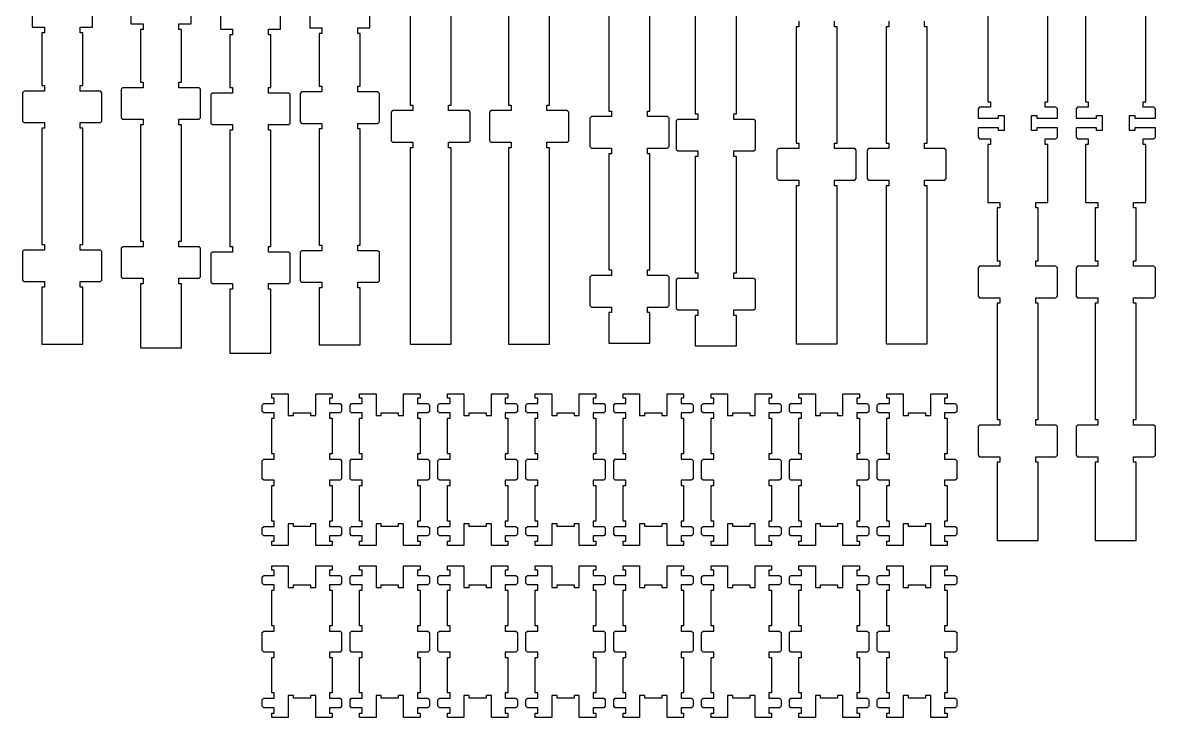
# Model space of a CAD drawing. Header units: millimetres. Extents: x -574 to 646, y -196 to 414.
# Drawn here: x -234.1 to -20.5, y 84.6 to 215.8 of the extents above; entities that cross this region are included whole.
import ezdxf

# ---------------------------------------------------------------- set-up
doc = ezdxf.new("R2010")
doc.units = ezdxf.units.MM
doc.header["$MEASUREMENT"] = 0
doc.layers.add('6_ANYTOOL_CUTTHROUGH_OUTSI', color=5, linetype='Continuous', true_color=0x0000ff)

msp = doc.modelspace()

# ---------------------------------------------------------------- linework, layer by layer
at = {"layer": '6_ANYTOOL_CUTTHROUGH_OUTSI'}
for p, q in [((-213.72, 226.47), (-213.72, 215.52)), ((-202.37, 215.52), (-202.37, 226.47)), ((-232.33, 225.83), (-232.33, 214.88)), ((-220.98, 214.88), (-220.98, 225.83)), ((-196.84, 225.46), (-196.84, 214.51)), ((-185.49, 214.51), (-185.49, 225.46)), ((-179.99, 225.7), (-179.99, 214.75)), ((-168.64, 214.75), (-168.64, 225.7)), ((-161.05, 222.15), (-161.05, 200.2)), ((-153.3, 200.2), (-153.3, 222.15)), ((-142.49, 222.15), (-142.49, 200.2)), ((-134.74, 200.2), (-134.74, 222.15)), ((-123.56, 221.02), (-123.56, 199.07)), ((-115.81, 199.07), (-115.81, 221.02)), ((-107.27, 220.49), (-107.27, 198.54)), ((-99.52, 198.54), (-99.52, 220.49)), ((-87.76, 216.03), (-87.76, 214.98)), ((-81.01, 214.98), (-81.01, 216.03)), ((-70.77, 216.03), (-70.77, 214.98)), ((-64.02, 214.98), (-64.02, 216.03)), ((-232.33, 214.88), (-230.03, 214.88)), ((-230.03, 213.83), (-230.53, 213.83)), ((-230.53, 213.83), (-230.53, 203.88)), ((-230.03, 214.88), (-230.03, 213.83)), ((-223.28, 213.83), (-223.28, 214.88)), ((-223.28, 214.88), (-220.98, 214.88)), ((-222.78, 213.83), (-223.28, 213.83)), ((-222.78, 203.88), (-222.78, 213.83)), ((-213.72, 215.52), (-211.42, 215.52)), ((-211.42, 214.47), (-211.92, 214.47)), ((-211.92, 214.47), (-211.92, 204.52)), ((-211.42, 215.52), (-211.42, 214.47)), ((-204.67, 214.47), (-204.67, 215.52)), ((-204.67, 215.52), (-202.37, 215.52)), ((-204.17, 214.47), (-204.67, 214.47)), ((-204.17, 204.52), (-204.17, 214.47)), ((-196.84, 214.51), (-194.54, 214.51)), ((-194.54, 214.51), (-194.54, 213.46)), ((-187.79, 213.46), (-187.79, 214.51)), ((-187.79, 214.51), (-185.49, 214.51)), ((-179.99, 214.75), (-177.69, 214.75)), ((-177.69, 213.7), (-178.19, 213.7)), ((-178.19, 213.7), (-178.19, 203.75)), ((-177.69, 214.75), (-177.69, 213.7)), ((-170.94, 213.7), (-170.94, 214.75)), ((-170.94, 214.75), (-168.64, 214.75)), ((-170.44, 213.7), (-170.94, 213.7)), ((-170.44, 203.75), (-170.44, 213.7)), ((-87.76, 214.98), (-88.26, 214.98)), ((-88.26, 214.98), (-88.26, 193.03)), ((-80.51, 214.98), (-81.01, 214.98)), ((-80.51, 193.03), (-80.51, 214.98)), ((-70.77, 214.98), (-71.27, 214.98)), ((-71.27, 214.98), (-71.27, 193.03)), ((-63.52, 214.98), (-64.02, 214.98)), ((-63.52, 193.03), (-63.52, 214.98)), ((-194.54, 213.46), (-195.04, 213.46)), ((-195.04, 213.46), (-195.04, 203.51)), ((-187.29, 213.46), (-187.79, 213.46)), ((-187.29, 203.51), (-187.29, 213.46)), ((-230.53, 203.88), (-230.03, 203.88)), ((-230.03, 203.88), (-230.03, 202.83)), ((-223.28, 202.83), (-223.28, 203.88)), ((-223.28, 203.88), (-222.78, 203.88)), ((-215.23, 203.47), (-215.52, 203.19)), ((-215.52, 203.19), (-215.52, 197.81)), ((-211.42, 203.47), (-215.23, 203.47)), ((-211.92, 204.52), (-211.42, 204.52)), ((-211.42, 204.52), (-211.42, 203.47)), ((-204.67, 203.47), (-204.67, 204.52)), ((-204.67, 204.52), (-204.17, 204.52)), ((-200.85, 203.47), (-204.67, 203.47)), ((-200.57, 203.19), (-200.85, 203.47)), ((-200.57, 197.81), (-200.57, 203.19)), ((-195.04, 203.51), (-194.54, 203.51)), ((-194.54, 203.51), (-194.54, 202.46)), ((-187.79, 202.46), (-187.79, 203.51)), ((-187.79, 203.51), (-187.29, 203.51)), ((-178.19, 203.75), (-177.69, 203.75)), ((-177.69, 203.75), (-177.69, 202.7)), ((-170.94, 202.7), (-170.94, 203.75)), ((-170.94, 203.75), (-170.44, 203.75)), ((-233.84, 202.83), (-234.13, 202.54)), ((-234.13, 202.54), (-234.13, 197.16)), ((-230.03, 202.83), (-233.84, 202.83)), ((-219.46, 202.83), (-223.28, 202.83)), ((-219.18, 202.54), (-219.46, 202.83)), ((-219.18, 197.16), (-219.18, 202.54)), ((-198.35, 202.46), (-198.64, 202.18)), ((-198.64, 202.18), (-198.64, 196.8)), ((-194.54, 202.46), (-198.35, 202.46)), ((-183.97, 202.46), (-187.79, 202.46)), ((-183.69, 202.18), (-183.97, 202.46)), ((-183.69, 196.8), (-183.69, 202.18)), ((-181.51, 202.7), (-181.79, 202.41)), ((-181.79, 202.41), (-181.79, 197.03)), ((-177.69, 202.7), (-181.51, 202.7)), ((-167.13, 202.7), (-170.94, 202.7)), ((-166.84, 202.41), (-167.13, 202.7)), ((-166.84, 197.03), (-166.84, 202.41)), ((-164.37, 199.15), (-164.65, 198.86)), ((-164.65, 198.86), (-164.65, 193.48)), ((-160.55, 199.15), (-164.37, 199.15)), ((-161.05, 200.2), (-160.55, 200.2)), ((-160.55, 200.2), (-160.55, 199.15)), ((-153.8, 199.15), (-153.8, 200.2)), ((-153.8, 200.2), (-153.3, 200.2)), ((-149.99, 199.15), (-153.8, 199.15)), ((-149.7, 198.86), (-149.99, 199.15)), ((-149.7, 193.48), (-149.7, 198.86)), ((-145.8, 199.15), (-146.09, 198.86)), ((-146.09, 198.86), (-146.09, 193.48)), ((-141.99, 199.15), (-145.8, 199.15)), ((-142.49, 200.2), (-141.99, 200.2)), ((-141.99, 200.2), (-141.99, 199.15)), ((-135.24, 199.15), (-135.24, 200.2)), ((-135.24, 200.2), (-134.74, 200.2)), ((-131.42, 199.15), (-135.24, 199.15)), ((-131.14, 198.86), (-131.42, 199.15)), ((-131.14, 193.48), (-131.14, 198.86)), ((-123.56, 199.07), (-123.06, 199.07)), ((-123.06, 199.07), (-123.06, 198.02)), ((-116.31, 198.02), (-116.31, 199.07)), ((-116.31, 199.07), (-115.81, 199.07)), ((-234.13, 197.16), (-233.84, 196.88)), ((-233.84, 196.88), (-230.03, 196.88)), ((-230.03, 196.88), (-230.03, 195.83)), ((-223.28, 195.83), (-223.28, 196.88)), ((-223.28, 196.88), (-219.46, 196.88)), ((-219.46, 196.88), (-219.18, 197.16)), ((-215.52, 197.81), (-215.23, 197.52)), ((-215.23, 197.52), (-211.42, 197.52)), ((-211.42, 197.52), (-211.42, 196.47)), ((-204.67, 196.47), (-204.67, 197.52)), ((-204.67, 197.52), (-200.85, 197.52)), ((-200.85, 197.52), (-200.57, 197.81)), ((-198.64, 196.8), (-198.35, 196.51)), ((-183.97, 196.51), (-183.69, 196.8)), ((-181.79, 197.03), (-181.51, 196.75)), ((-181.51, 196.75), (-177.69, 196.75)), ((-177.69, 196.75), (-177.69, 195.7)), ((-170.94, 195.7), (-170.94, 196.75)), ((-170.94, 196.75), (-167.13, 196.75)), ((-167.13, 196.75), (-166.84, 197.03)), ((-126.87, 198.02), (-127.16, 197.74)), ((-127.16, 197.74), (-127.16, 192.36)), ((-123.06, 198.02), (-126.87, 198.02)), ((-112.49, 198.02), (-116.31, 198.02)), ((-112.21, 197.74), (-112.49, 198.02)), ((-112.21, 192.36), (-112.21, 197.74)), ((-110.58, 197.49), (-110.87, 197.21)), ((-110.87, 197.21), (-110.87, 191.83)), ((-106.77, 197.49), (-110.58, 197.49)), ((-107.27, 198.54), (-106.77, 198.54)), ((-106.77, 198.54), (-106.77, 197.49)), ((-100.02, 197.49), (-100.02, 198.54)), ((-100.02, 198.54), (-99.52, 198.54)), ((-96.21, 197.49), (-100.02, 197.49)), ((-95.92, 197.21), (-96.21, 197.49)), ((-95.92, 191.83), (-95.92, 197.21)), ((-230.03, 195.83), (-230.53, 195.83)), ((-230.53, 195.83), (-230.53, 173.88)), ((-222.78, 195.83), (-223.28, 195.83)), ((-222.78, 173.88), (-222.78, 195.83)), ((-211.42, 196.47), (-211.92, 196.47)), ((-211.92, 196.47), (-211.92, 174.52)), ((-204.17, 196.47), (-204.67, 196.47)), ((-204.17, 174.52), (-204.17, 196.47)), ((-198.35, 196.51), (-194.54, 196.51)), ((-194.54, 195.46), (-195.04, 195.46)), ((-195.04, 195.46), (-195.04, 173.51)), ((-194.54, 196.51), (-194.54, 195.46)), ((-187.79, 195.46), (-187.79, 196.51)), ((-187.79, 196.51), (-183.97, 196.51)), ((-187.29, 195.46), (-187.79, 195.46)), ((-187.29, 173.51), (-187.29, 195.46)), ((-177.69, 195.7), (-178.19, 195.7)), ((-178.19, 195.7), (-178.19, 173.75)), ((-170.44, 195.7), (-170.94, 195.7)), ((-170.44, 173.75), (-170.44, 195.7)), ((-164.65, 193.48), (-164.37, 193.2)), ((-164.37, 193.2), (-160.55, 193.2)), ((-160.55, 193.2), (-160.55, 192.15)), ((-153.8, 192.15), (-153.8, 193.2)), ((-153.8, 193.2), (-149.99, 193.2)), ((-149.99, 193.2), (-149.7, 193.48)), ((-146.09, 193.48), (-145.8, 193.2)), ((-145.8, 193.2), (-141.99, 193.2)), ((-141.99, 193.2), (-141.99, 192.15)), ((-135.24, 192.15), (-135.24, 193.2)), ((-135.24, 193.2), (-131.42, 193.2)), ((-131.42, 193.2), (-131.14, 193.48)), ((-127.16, 192.36), (-126.87, 192.07)), ((-112.49, 192.07), (-112.21, 192.36)), ((-88.26, 193.03), (-87.76, 193.03)), ((-87.76, 193.03), (-87.76, 191.98)), ((-81.01, 191.98), (-81.01, 193.03)), ((-81.01, 193.03), (-80.51, 193.03)), ((-71.27, 193.03), (-70.77, 193.03)), ((-70.77, 193.03), (-70.77, 191.98)), ((-64.02, 191.98), (-64.02, 193.03)), ((-64.02, 193.03), (-63.52, 193.03)), ((-160.55, 192.15), (-161.05, 192.15)), ((-161.05, 192.15), (-161.05, 155.05)), ((-153.3, 192.15), (-153.8, 192.15)), ((-153.3, 155.05), (-153.3, 192.15)), ((-141.99, 192.15), (-142.49, 192.15)), ((-142.49, 192.15), (-142.49, 155.05)), ((-134.74, 192.15), (-135.24, 192.15)), ((-134.74, 155.05), (-134.74, 192.15)), ((-126.87, 192.07), (-123.06, 192.07)), ((-123.06, 191.02), (-123.56, 191.02)), ((-123.56, 191.02), (-123.56, 169.07)), ((-123.06, 192.07), (-123.06, 191.02)), ((-116.31, 191.02), (-116.31, 192.07)), ((-116.31, 192.07), (-112.49, 192.07)), ((-115.81, 191.02), (-116.31, 191.02)), ((-115.81, 169.07), (-115.81, 191.02)), ((-110.87, 191.83), (-110.58, 191.54)), ((-110.58, 191.54), (-106.77, 191.54)), ((-106.77, 190.49), (-107.27, 190.49)), ((-107.27, 190.49), (-107.27, 168.54)), ((-106.77, 191.54), (-106.77, 190.49)), ((-100.02, 190.49), (-100.02, 191.54)), ((-100.02, 191.54), (-96.21, 191.54)), ((-99.52, 190.49), (-100.02, 190.49)), ((-99.52, 168.54), (-99.52, 190.49)), ((-96.21, 191.54), (-95.92, 191.83)), ((-91.57, 191.98), (-91.86, 191.69)), ((-91.86, 191.69), (-91.86, 186.32)), ((-87.76, 191.98), (-91.57, 191.98)), ((-77.19, 191.98), (-81.01, 191.98)), ((-76.91, 191.69), (-77.19, 191.98)), ((-76.91, 186.32), (-76.91, 191.69)), ((-74.59, 191.98), (-74.87, 191.69)), ((-74.87, 191.69), (-74.87, 186.32)), ((-70.77, 191.98), (-74.59, 191.98)), ((-60.21, 191.98), (-64.02, 191.98)), ((-59.92, 191.69), (-60.21, 191.98)), ((-59.92, 186.32), (-59.92, 191.69)), ((-91.86, 186.32), (-91.57, 186.03)), ((-91.57, 186.03), (-87.76, 186.03)), ((-87.76, 186.03), (-87.76, 184.98)), ((-81.01, 184.98), (-81.01, 186.03)), ((-81.01, 186.03), (-77.19, 186.03)), ((-77.19, 186.03), (-76.91, 186.32)), ((-74.87, 186.32), (-74.59, 186.03)), ((-74.59, 186.03), (-70.77, 186.03)), ((-70.77, 186.03), (-70.77, 184.98)), ((-64.02, 184.98), (-64.02, 186.03)), ((-64.02, 186.03), (-60.21, 186.03)), ((-60.21, 186.03), (-59.92, 186.32)), ((-87.76, 184.98), (-88.26, 184.98)), ((-88.26, 184.98), (-88.26, 155.12)), ((-80.51, 184.98), (-81.01, 184.98)), ((-80.51, 155.12), (-80.51, 184.98)), ((-70.77, 184.98), (-71.27, 184.98)), ((-71.27, 184.98), (-71.27, 155.12)), ((-63.52, 184.98), (-64.02, 184.98)), ((-63.52, 155.12), (-63.52, 184.98)), ((-230.53, 173.88), (-230.03, 173.88)), ((-230.03, 173.88), (-230.03, 172.83)), ((-223.28, 172.83), (-223.28, 173.88)), ((-223.28, 173.88), (-222.78, 173.88)), ((-215.23, 173.47), (-215.52, 173.19)), ((-215.52, 173.19), (-215.52, 167.81)), ((-211.42, 173.47), (-215.23, 173.47)), ((-211.92, 174.52), (-211.42, 174.52)), ((-211.42, 174.52), (-211.42, 173.47)), ((-204.67, 173.47), (-204.67, 174.52)), ((-204.67, 174.52), (-204.17, 174.52)), ((-200.85, 173.47), (-204.67, 173.47)), ((-200.57, 173.19), (-200.85, 173.47)), ((-200.57, 167.81), (-200.57, 173.19)), ((-195.04, 173.51), (-194.54, 173.51)), ((-194.54, 173.51), (-194.54, 172.46)), ((-187.79, 172.46), (-187.79, 173.51)), ((-187.79, 173.51), (-187.29, 173.51)), ((-178.19, 173.75), (-177.69, 173.75)), ((-177.69, 173.75), (-177.69, 172.7)), ((-170.94, 172.7), (-170.94, 173.75)), ((-170.94, 173.75), (-170.44, 173.75)), ((-233.84, 172.83), (-234.13, 172.54)), ((-234.13, 172.54), (-234.13, 167.16)), ((-230.03, 172.83), (-233.84, 172.83)), ((-219.46, 172.83), (-223.28, 172.83)), ((-219.18, 172.54), (-219.46, 172.83)), ((-219.18, 167.16), (-219.18, 172.54)), ((-198.35, 172.46), (-198.64, 172.18)), ((-198.64, 172.18), (-198.64, 166.8)), ((-194.54, 172.46), (-198.35, 172.46)), ((-183.97, 172.46), (-187.79, 172.46)), ((-183.69, 172.18), (-183.97, 172.46)), ((-183.69, 166.8), (-183.69, 172.18)), ((-181.51, 172.7), (-181.79, 172.41)), ((-181.79, 172.41), (-181.79, 167.03)), ((-177.69, 172.7), (-181.51, 172.7)), ((-167.13, 172.7), (-170.94, 172.7)), ((-166.84, 172.41), (-167.13, 172.7)), ((-166.84, 167.03), (-166.84, 172.41)), ((-123.56, 169.07), (-123.06, 169.07)), ((-123.06, 169.07), (-123.06, 168.02)), ((-116.31, 168.02), (-116.31, 169.07)), ((-116.31, 169.07), (-115.81, 169.07)), ((-234.13, 167.16), (-233.84, 166.88)), ((-233.84, 166.88), (-230.03, 166.88)), ((-230.03, 166.88), (-230.03, 165.83)), ((-223.28, 165.83), (-223.28, 166.88)), ((-223.28, 166.88), (-219.46, 166.88)), ((-219.46, 166.88), (-219.18, 167.16)), ((-215.52, 167.81), (-215.23, 167.52)), ((-215.23, 167.52), (-211.42, 167.52)), ((-211.42, 167.52), (-211.42, 166.47)), ((-204.67, 166.47), (-204.67, 167.52)), ((-204.67, 167.52), (-200.85, 167.52)), ((-200.85, 167.52), (-200.57, 167.81)), ((-198.64, 166.8), (-198.35, 166.51)), ((-183.97, 166.51), (-183.69, 166.8)), ((-181.79, 167.03), (-181.51, 166.75)), ((-181.51, 166.75), (-177.69, 166.75)), ((-177.69, 166.75), (-177.69, 165.7)), ((-170.94, 165.7), (-170.94, 166.75)), ((-170.94, 166.75), (-167.13, 166.75)), ((-167.13, 166.75), (-166.84, 167.03)), ((-126.87, 168.02), (-127.16, 167.74)), ((-127.16, 167.74), (-127.16, 162.36)), ((-123.06, 168.02), (-126.87, 168.02)), ((-112.49, 168.02), (-116.31, 168.02)), ((-112.21, 167.74), (-112.49, 168.02)), ((-112.21, 162.36), (-112.21, 167.74)), ((-110.58, 167.49), (-110.87, 167.21)), ((-110.87, 167.21), (-110.87, 161.83)), ((-106.77, 167.49), (-110.58, 167.49)), ((-107.27, 168.54), (-106.77, 168.54)), ((-106.77, 168.54), (-106.77, 167.49)), ((-100.02, 167.49), (-100.02, 168.54)), ((-100.02, 168.54), (-99.52, 168.54)), ((-96.21, 167.49), (-100.02, 167.49)), ((-95.92, 167.21), (-96.21, 167.49)), ((-95.92, 161.83), (-95.92, 167.21)), ((-230.03, 165.83), (-230.53, 165.83)), ((-230.53, 165.83), (-230.53, 155.08)), ((-222.78, 165.83), (-223.28, 165.83)), ((-222.78, 155.08), (-222.78, 165.83)), ((-211.42, 166.47), (-211.92, 166.47)), ((-211.92, 166.47), (-211.92, 154.37)), ((-204.17, 166.47), (-204.67, 166.47)), ((-204.17, 154.37), (-204.17, 166.47)), ((-198.35, 166.51), (-194.54, 166.51)), ((-194.54, 165.46), (-195.04, 165.46)), ((-195.04, 165.46), (-195.04, 153.36)), ((-194.54, 166.51), (-194.54, 165.46)), ((-187.79, 165.46), (-187.79, 166.51)), ((-187.79, 166.51), (-183.97, 166.51)), ((-187.29, 165.46), (-187.79, 165.46)), ((-187.29, 153.36), (-187.29, 165.46)), ((-177.69, 165.7), (-178.19, 165.7)), ((-178.19, 165.7), (-178.19, 154.95)), ((-170.44, 165.7), (-170.94, 165.7)), ((-170.44, 154.95), (-170.44, 165.7)), ((-127.16, 162.36), (-126.87, 162.07)), ((-112.49, 162.07), (-112.21, 162.36)), ((-126.87, 162.07), (-123.06, 162.07)), ((-123.06, 161.02), (-123.56, 161.02)), ((-123.56, 161.02), (-123.56, 155.27)), ((-123.06, 162.07), (-123.06, 161.02)), ((-116.31, 161.02), (-116.31, 162.07)), ((-116.31, 162.07), (-112.49, 162.07)), ((-115.81, 161.02), (-116.31, 161.02)), ((-115.81, 155.27), (-115.81, 161.02)), ((-110.87, 161.83), (-110.58, 161.54)), ((-110.58, 161.54), (-106.77, 161.54)), ((-106.77, 160.49), (-107.27, 160.49)), ((-107.27, 160.49), (-107.27, 154.74)), ((-106.77, 161.54), (-106.77, 160.49)), ((-100.02, 160.49), (-100.02, 161.54)), ((-100.02, 161.54), (-96.21, 161.54)), ((-99.52, 160.49), (-100.02, 160.49)), ((-99.52, 154.74), (-99.52, 160.49)), ((-96.21, 161.54), (-95.92, 161.83)), ((-230.53, 155.08), (-222.78, 155.08)), ((-211.92, 154.37), (-204.17, 154.37)), ((-178.19, 154.95), (-170.44, 154.95)), ((-161.05, 155.05), (-153.3, 155.05)), ((-142.49, 155.05), (-134.74, 155.05)), ((-123.56, 155.27), (-115.81, 155.27)), ((-107.27, 154.74), (-99.52, 154.74)), ((-88.26, 155.12), (-80.51, 155.12)), ((-71.27, 155.12), (-63.52, 155.12)), ((-195.04, 153.36), (-187.29, 153.36))]:
    msp.add_line(p, q, dxfattribs=at)
for points in [[(-52.12, 225.79), (-52.12, 200.83), (-51.62, 200.83), (-51.62, 199.78), (-53.64, 199.78), (-53.92, 199.5), (-53.92, 197.73), (-50.07, 197.73), (-50.07, 198.23), (-49.02, 198.23), (-49.02, 195.38), (-50.07, 195.38), (-50.07, 195.88), (-53.92, 195.88), (-53.92, 194.12), (-53.64, 193.83), (-51.62, 193.83), (-51.62, 192.78), (-52.12, 192.78), (-52.12, 181.83), (-49.82, 181.83), (-49.82, 180.78), (-50.32, 180.78), (-50.32, 170.83), (-49.82, 170.83), (-49.82, 169.78), (-53.64, 169.78), (-53.92, 169.5), (-53.92, 164.12), (-53.64, 163.83), (-49.82, 163.83), (-49.82, 162.78), (-50.32, 162.78), (-50.32, 140.83), (-49.82, 140.83), (-49.82, 139.78), (-53.64, 139.78), (-53.92, 139.5), (-53.92, 134.12), (-53.64, 133.83), (-49.82, 133.83), (-49.82, 132.78), (-50.32, 132.78), (-50.32, 118.01), (-42.57, 118.01), (-42.57, 132.78), (-43.07, 132.78), (-43.07, 133.83), (-39.26, 133.83), (-38.97, 134.12), (-38.97, 139.5), (-39.26, 139.78), (-43.07, 139.78), (-43.07, 140.83), (-42.57, 140.83), (-42.57, 162.78), (-43.07, 162.78), (-43.07, 163.83), (-39.26, 163.83), (-38.97, 164.12), (-38.97, 169.5), (-39.26, 169.78), (-43.07, 169.78), (-43.07, 170.83), (-42.57, 170.83), (-42.57, 180.78), (-43.07, 180.78), (-43.07, 181.83), (-40.77, 181.83), (-40.77, 192.78), (-41.27, 192.78), (-41.27, 193.83), (-39.26, 193.83), (-38.97, 194.12), (-38.97, 195.88), (-42.82, 195.88), (-42.82, 195.38), (-43.87, 195.38), (-43.87, 198.23), (-42.82, 198.23), (-42.82, 197.73), (-38.97, 197.73), (-38.97, 199.5), (-39.26, 199.78), (-41.27, 199.78), (-41.27, 200.83), (-40.77, 200.83), (-40.77, 225.79)], [(-33.65, 225.79), (-33.65, 200.83), (-33.15, 200.83), (-33.15, 199.78), (-35.16, 199.78), (-35.45, 199.5), (-35.45, 197.73), (-31.6, 197.73), (-31.6, 198.23), (-30.55, 198.23), (-30.55, 195.38), (-31.6, 195.38), (-31.6, 195.88), (-35.45, 195.88), (-35.45, 194.12), (-35.16, 193.83), (-33.15, 193.83), (-33.15, 192.78), (-33.65, 192.78), (-33.65, 181.83), (-31.35, 181.83), (-31.35, 180.78), (-31.85, 180.78), (-31.85, 170.83), (-31.35, 170.83), (-31.35, 169.78), (-35.16, 169.78), (-35.45, 169.5), (-35.45, 164.12), (-35.16, 163.83), (-31.35, 163.83), (-31.35, 162.78), (-31.85, 162.78), (-31.85, 140.83), (-31.35, 140.83), (-31.35, 139.78), (-35.16, 139.78), (-35.45, 139.5), (-35.45, 134.12), (-35.16, 133.83), (-31.35, 133.83), (-31.35, 132.78), (-31.85, 132.78), (-31.85, 118.01), (-24.1, 118.01), (-24.1, 132.78), (-24.6, 132.78), (-24.6, 133.83), (-20.78, 133.83), (-20.5, 134.12), (-20.5, 139.5), (-20.78, 139.78), (-24.6, 139.78), (-24.6, 140.83), (-24.1, 140.83), (-24.1, 162.78), (-24.6, 162.78), (-24.6, 163.83), (-20.78, 163.83), (-20.5, 164.12), (-20.5, 169.5), (-20.78, 169.78), (-24.6, 169.78), (-24.6, 170.83), (-24.1, 170.83), (-24.1, 180.78), (-24.6, 180.78), (-24.6, 181.83), (-22.3, 181.83), (-22.3, 192.78), (-22.8, 192.78), (-22.8, 193.83), (-20.78, 193.83), (-20.5, 194.12), (-20.5, 195.88), (-24.35, 195.88), (-24.35, 195.38), (-25.4, 195.38), (-25.4, 198.23), (-24.35, 198.23), (-24.35, 197.73), (-20.5, 197.73), (-20.5, 199.5), (-20.78, 199.78), (-22.8, 199.78), (-22.8, 200.83), (-22.3, 200.83), (-22.3, 225.79)], [(-187.16, 117.08), (-187.16, 117.88), (-186.66, 117.88), (-186.66, 118.88), (-188.66, 118.88), (-188.96, 119.18), (-188.96, 120.38), (-188.66, 120.68), (-186.66, 120.68), (-186.66, 121.68), (-187.16, 121.68), (-187.16, 128.38), (-186.66, 128.38), (-186.66, 129.38), (-188.66, 129.38), (-188.96, 129.68), (-188.96, 133.08), (-188.66, 133.38), (-186.66, 133.38), (-186.66, 134.38), (-187.16, 134.38), (-187.16, 141.08), (-186.66, 141.08), (-186.66, 142.08), (-188.66, 142.08), (-188.96, 142.38), (-188.96, 143.58), (-188.66, 143.88), (-186.66, 143.88), (-186.66, 144.88), (-187.16, 144.88), (-187.16, 145.68), (-184.06, 145.68), (-184.06, 141.58), (-183.06, 141.58), (-183.06, 142.08), (-179.86, 142.08), (-179.86, 141.58), (-178.86, 141.58), (-178.86, 145.68), (-175.76, 145.68), (-175.76, 144.88), (-176.26, 144.88), (-176.26, 143.88), (-174.26, 143.88), (-173.96, 143.58), (-173.96, 142.38), (-174.26, 142.08), (-176.26, 142.08), (-176.26, 141.08), (-175.76, 141.08), (-175.76, 134.38), (-176.26, 134.38), (-176.26, 133.38), (-174.26, 133.38), (-173.96, 133.08), (-173.96, 129.68), (-174.26, 129.38), (-176.26, 129.38), (-176.26, 128.38), (-175.76, 128.38), (-175.76, 121.68), (-176.26, 121.68), (-176.26, 120.68), (-174.26, 120.68), (-173.96, 120.38), (-173.96, 119.18), (-174.26, 118.88), (-176.26, 118.88), (-176.26, 117.88), (-175.76, 117.88), (-175.76, 117.08), (-178.86, 117.08), (-178.86, 121.18), (-179.86, 121.18), (-179.86, 120.68), (-183.06, 120.68), (-183.06, 121.18), (-184.06, 121.18), (-184.06, 117.08), (-187.16, 117.08)], [(-170.58, 117.08), (-170.58, 117.88), (-170.08, 117.88), (-170.08, 118.88), (-172.08, 118.88), (-172.38, 119.18), (-172.38, 120.38), (-172.08, 120.68), (-170.08, 120.68), (-170.08, 121.68), (-170.58, 121.68), (-170.58, 128.38), (-170.08, 128.38), (-170.08, 129.38), (-172.08, 129.38), (-172.38, 129.68), (-172.38, 133.08), (-172.08, 133.38), (-170.08, 133.38), (-170.08, 134.38), (-170.58, 134.38), (-170.58, 141.08), (-170.08, 141.08), (-170.08, 142.08), (-172.08, 142.08), (-172.38, 142.38), (-172.38, 143.58), (-172.08, 143.88), (-170.08, 143.88), (-170.08, 144.88), (-170.58, 144.88), (-170.58, 145.68), (-167.48, 145.68), (-167.48, 141.58), (-166.48, 141.58), (-166.48, 142.08), (-163.28, 142.08), (-163.28, 141.58), (-162.28, 141.58), (-162.28, 145.68), (-159.18, 145.68), (-159.18, 144.88), (-159.68, 144.88), (-159.68, 143.88), (-157.68, 143.88), (-157.38, 143.58), (-157.38, 142.38), (-157.68, 142.08), (-159.68, 142.08), (-159.68, 141.08), (-159.18, 141.08), (-159.18, 134.38), (-159.68, 134.38), (-159.68, 133.38), (-157.68, 133.38), (-157.38, 133.08), (-157.38, 129.68), (-157.68, 129.38), (-159.68, 129.38), (-159.68, 128.38), (-159.18, 128.38), (-159.18, 121.68), (-159.68, 121.68), (-159.68, 120.68), (-157.68, 120.68), (-157.38, 120.38), (-157.38, 119.18), (-157.68, 118.88), (-159.68, 118.88), (-159.68, 117.88), (-159.18, 117.88), (-159.18, 117.08), (-162.28, 117.08), (-162.28, 121.18), (-163.28, 121.18), (-163.28, 120.68), (-166.48, 120.68), (-166.48, 121.18), (-167.48, 121.18), (-167.48, 117.08), (-170.58, 117.08)], [(-154.01, 117.08), (-154.01, 117.88), (-153.51, 117.88), (-153.51, 118.88), (-155.51, 118.88), (-155.81, 119.18), (-155.81, 120.38), (-155.51, 120.68), (-153.51, 120.68), (-153.51, 121.68), (-154.01, 121.68), (-154.01, 128.38), (-153.51, 128.38), (-153.51, 129.38), (-155.51, 129.38), (-155.81, 129.68), (-155.81, 133.08), (-155.51, 133.38), (-153.51, 133.38), (-153.51, 134.38), (-154.01, 134.38), (-154.01, 141.08), (-153.51, 141.08), (-153.51, 142.08), (-155.51, 142.08), (-155.81, 142.38), (-155.81, 143.58), (-155.51, 143.88), (-153.51, 143.88), (-153.51, 144.88), (-154.01, 144.88), (-154.01, 145.68), (-150.91, 145.68), (-150.91, 141.58), (-149.91, 141.58), (-149.91, 142.08), (-146.71, 142.08), (-146.71, 141.58), (-145.71, 141.58), (-145.71, 145.68), (-142.61, 145.68), (-142.61, 144.88), (-143.11, 144.88), (-143.11, 143.88), (-141.11, 143.88), (-140.81, 143.58), (-140.81, 142.38), (-141.11, 142.08), (-143.11, 142.08), (-143.11, 141.08), (-142.61, 141.08), (-142.61, 134.38), (-143.11, 134.38), (-143.11, 133.38), (-141.11, 133.38), (-140.81, 133.08), (-140.81, 129.68), (-141.11, 129.38), (-143.11, 129.38), (-143.11, 128.38), (-142.61, 128.38), (-142.61, 121.68), (-143.11, 121.68), (-143.11, 120.68), (-141.11, 120.68), (-140.81, 120.38), (-140.81, 119.18), (-141.11, 118.88), (-143.11, 118.88), (-143.11, 117.88), (-142.61, 117.88), (-142.61, 117.08), (-145.71, 117.08), (-145.71, 121.18), (-146.71, 121.18), (-146.71, 120.68), (-149.91, 120.68), (-149.91, 121.18), (-150.91, 121.18), (-150.91, 117.08), (-154.01, 117.08)], [(-137.44, 117.08), (-137.44, 117.88), (-136.94, 117.88), (-136.94, 118.88), (-138.94, 118.88), (-139.24, 119.18), (-139.24, 120.38), (-138.94, 120.68), (-136.94, 120.68), (-136.94, 121.68), (-137.44, 121.68), (-137.44, 128.38), (-136.94, 128.38), (-136.94, 129.38), (-138.94, 129.38), (-139.24, 129.68), (-139.24, 133.08), (-138.94, 133.38), (-136.94, 133.38), (-136.94, 134.38), (-137.44, 134.38), (-137.44, 141.08), (-136.94, 141.08), (-136.94, 142.08), (-138.94, 142.08), (-139.24, 142.38), (-139.24, 143.58), (-138.94, 143.88), (-136.94, 143.88), (-136.94, 144.88), (-137.44, 144.88), (-137.44, 145.68), (-134.34, 145.68), (-134.34, 141.58), (-133.34, 141.58), (-133.34, 142.08), (-130.14, 142.08), (-130.14, 141.58), (-129.14, 141.58), (-129.14, 145.68), (-126.04, 145.68), (-126.04, 144.88), (-126.54, 144.88), (-126.54, 143.88), (-124.54, 143.88), (-124.24, 143.58), (-124.24, 142.38), (-124.54, 142.08), (-126.54, 142.08), (-126.54, 141.08), (-126.04, 141.08), (-126.04, 134.38), (-126.54, 134.38), (-126.54, 133.38), (-124.54, 133.38), (-124.24, 133.08), (-124.24, 129.68), (-124.54, 129.38), (-126.54, 129.38), (-126.54, 128.38), (-126.04, 128.38), (-126.04, 121.68), (-126.54, 121.68), (-126.54, 120.68), (-124.54, 120.68), (-124.24, 120.38), (-124.24, 119.18), (-124.54, 118.88), (-126.54, 118.88), (-126.54, 117.88), (-126.04, 117.88), (-126.04, 117.08), (-129.14, 117.08), (-129.14, 121.18), (-130.14, 121.18), (-130.14, 120.68), (-133.34, 120.68), (-133.34, 121.18), (-134.34, 121.18), (-134.34, 117.08), (-137.44, 117.08)], [(-120.86, 117.08), (-120.86, 117.88), (-120.36, 117.88), (-120.36, 118.88), (-122.36, 118.88), (-122.66, 119.18), (-122.66, 120.38), (-122.36, 120.68), (-120.36, 120.68), (-120.36, 121.68), (-120.86, 121.68), (-120.86, 128.38), (-120.36, 128.38), (-120.36, 129.38), (-122.36, 129.38), (-122.66, 129.68), (-122.66, 133.08), (-122.36, 133.38), (-120.36, 133.38), (-120.36, 134.38), (-120.86, 134.38), (-120.86, 141.08), (-120.36, 141.08), (-120.36, 142.08), (-122.36, 142.08), (-122.66, 142.38), (-122.66, 143.58), (-122.36, 143.88), (-120.36, 143.88), (-120.36, 144.88), (-120.86, 144.88), (-120.86, 145.68), (-117.76, 145.68), (-117.76, 141.58), (-116.76, 141.58), (-116.76, 142.08), (-113.56, 142.08), (-113.56, 141.58), (-112.56, 141.58), (-112.56, 145.68), (-109.46, 145.68), (-109.46, 144.88), (-109.96, 144.88), (-109.96, 143.88), (-107.96, 143.88), (-107.66, 143.58), (-107.66, 142.38), (-107.96, 142.08), (-109.96, 142.08), (-109.96, 141.08), (-109.46, 141.08), (-109.46, 134.38), (-109.96, 134.38), (-109.96, 133.38), (-107.96, 133.38), (-107.66, 133.08), (-107.66, 129.68), (-107.96, 129.38), (-109.96, 129.38), (-109.96, 128.38), (-109.46, 128.38), (-109.46, 121.68), (-109.96, 121.68), (-109.96, 120.68), (-107.96, 120.68), (-107.66, 120.38), (-107.66, 119.18), (-107.96, 118.88), (-109.96, 118.88), (-109.96, 117.88), (-109.46, 117.88), (-109.46, 117.08), (-112.56, 117.08), (-112.56, 121.18), (-113.56, 121.18), (-113.56, 120.68), (-116.76, 120.68), (-116.76, 121.18), (-117.76, 121.18), (-117.76, 117.08), (-120.86, 117.08)], [(-104.29, 117.08), (-104.29, 117.88), (-103.79, 117.88), (-103.79, 118.88), (-105.79, 118.88), (-106.09, 119.18), (-106.09, 120.38), (-105.79, 120.68), (-103.79, 120.68), (-103.79, 121.68), (-104.29, 121.68), (-104.29, 128.38), (-103.79, 128.38), (-103.79, 129.38), (-105.79, 129.38), (-106.09, 129.68), (-106.09, 133.08), (-105.79, 133.38), (-103.79, 133.38), (-103.79, 134.38), (-104.29, 134.38), (-104.29, 141.08), (-103.79, 141.08), (-103.79, 142.08), (-105.79, 142.08), (-106.09, 142.38), (-106.09, 143.58), (-105.79, 143.88), (-103.79, 143.88), (-103.79, 144.88), (-104.29, 144.88), (-104.29, 145.68), (-101.19, 145.68), (-101.19, 141.58), (-100.19, 141.58), (-100.19, 142.08), (-96.99, 142.08), (-96.99, 141.58), (-95.99, 141.58), (-95.99, 145.68), (-92.89, 145.68), (-92.89, 144.88), (-93.39, 144.88), (-93.39, 143.88), (-91.39, 143.88), (-91.09, 143.58), (-91.09, 142.38), (-91.39, 142.08), (-93.39, 142.08), (-93.39, 141.08), (-92.89, 141.08), (-92.89, 134.38), (-93.39, 134.38), (-93.39, 133.38), (-91.39, 133.38), (-91.09, 133.08), (-91.09, 129.68), (-91.39, 129.38), (-93.39, 129.38), (-93.39, 128.38), (-92.89, 128.38), (-92.89, 121.68), (-93.39, 121.68), (-93.39, 120.68), (-91.39, 120.68), (-91.09, 120.38), (-91.09, 119.18), (-91.39, 118.88), (-93.39, 118.88), (-93.39, 117.88), (-92.89, 117.88), (-92.89, 117.08), (-95.99, 117.08), (-95.99, 121.18), (-96.99, 121.18), (-96.99, 120.68), (-100.19, 120.68), (-100.19, 121.18), (-101.19, 121.18), (-101.19, 117.08), (-104.29, 117.08)], [(-87.72, 117.08), (-87.72, 117.88), (-87.22, 117.88), (-87.22, 118.88), (-89.22, 118.88), (-89.52, 119.18), (-89.52, 120.38), (-89.22, 120.68), (-87.22, 120.68), (-87.22, 121.68), (-87.72, 121.68), (-87.72, 128.38), (-87.22, 128.38), (-87.22, 129.38), (-89.22, 129.38), (-89.52, 129.68), (-89.52, 133.08), (-89.22, 133.38), (-87.22, 133.38), (-87.22, 134.38), (-87.72, 134.38), (-87.72, 141.08), (-87.22, 141.08), (-87.22, 142.08), (-89.22, 142.08), (-89.52, 142.38), (-89.52, 143.58), (-89.22, 143.88), (-87.22, 143.88), (-87.22, 144.88), (-87.72, 144.88), (-87.72, 145.68), (-84.62, 145.68), (-84.62, 141.58), (-83.62, 141.58), (-83.62, 142.08), (-80.42, 142.08), (-80.42, 141.58), (-79.42, 141.58), (-79.42, 145.68), (-76.32, 145.68), (-76.32, 144.88), (-76.82, 144.88), (-76.82, 143.88), (-74.82, 143.88), (-74.52, 143.58), (-74.52, 142.38), (-74.82, 142.08), (-76.82, 142.08), (-76.82, 141.08), (-76.32, 141.08), (-76.32, 134.38), (-76.82, 134.38), (-76.82, 133.38), (-74.82, 133.38), (-74.52, 133.08), (-74.52, 129.68), (-74.82, 129.38), (-76.82, 129.38), (-76.82, 128.38), (-76.32, 128.38), (-76.32, 121.68), (-76.82, 121.68), (-76.82, 120.68), (-74.82, 120.68), (-74.52, 120.38), (-74.52, 119.18), (-74.82, 118.88), (-76.82, 118.88), (-76.82, 117.88), (-76.32, 117.88), (-76.32, 117.08), (-79.42, 117.08), (-79.42, 121.18), (-80.42, 121.18), (-80.42, 120.68), (-83.62, 120.68), (-83.62, 121.18), (-84.62, 121.18), (-84.62, 117.08), (-87.72, 117.08)], [(-71.15, 117.08), (-71.15, 117.88), (-70.65, 117.88), (-70.65, 118.88), (-72.65, 118.88), (-72.95, 119.18), (-72.95, 120.38), (-72.65, 120.68), (-70.65, 120.68), (-70.65, 121.68), (-71.15, 121.68), (-71.15, 128.38), (-70.65, 128.38), (-70.65, 129.38), (-72.65, 129.38), (-72.95, 129.68), (-72.95, 133.08), (-72.65, 133.38), (-70.65, 133.38), (-70.65, 134.38), (-71.15, 134.38), (-71.15, 141.08), (-70.65, 141.08), (-70.65, 142.08), (-72.65, 142.08), (-72.95, 142.38), (-72.95, 143.58), (-72.65, 143.88), (-70.65, 143.88), (-70.65, 144.88), (-71.15, 144.88), (-71.15, 145.68), (-68.05, 145.68), (-68.05, 141.58), (-67.05, 141.58), (-67.05, 142.08), (-63.85, 142.08), (-63.85, 141.58), (-62.85, 141.58), (-62.85, 145.68), (-59.75, 145.68), (-59.75, 144.88), (-60.25, 144.88), (-60.25, 143.88), (-58.25, 143.88), (-57.95, 143.58), (-57.95, 142.38), (-58.25, 142.08), (-60.25, 142.08), (-60.25, 141.08), (-59.75, 141.08), (-59.75, 134.38), (-60.25, 134.38), (-60.25, 133.38), (-58.25, 133.38), (-57.95, 133.08), (-57.95, 129.68), (-58.25, 129.38), (-60.25, 129.38), (-60.25, 128.38), (-59.75, 128.38), (-59.75, 121.68), (-60.25, 121.68), (-60.25, 120.68), (-58.25, 120.68), (-57.95, 120.38), (-57.95, 119.18), (-58.25, 118.88), (-60.25, 118.88), (-60.25, 117.88), (-59.75, 117.88), (-59.75, 117.08), (-62.85, 117.08), (-62.85, 121.18), (-63.85, 121.18), (-63.85, 120.68), (-67.05, 120.68), (-67.05, 121.18), (-68.05, 121.18), (-68.05, 117.08), (-71.15, 117.08)], [(-187.16, 84.63), (-187.16, 85.43), (-186.66, 85.43), (-186.66, 86.43), (-188.66, 86.43), (-188.96, 86.73), (-188.96, 87.93), (-188.66, 88.23), (-186.66, 88.23), (-186.66, 89.23), (-187.16, 89.23), (-187.16, 95.93), (-186.66, 95.93), (-186.66, 96.93), (-188.66, 96.93), (-188.96, 97.23), (-188.96, 100.63), (-188.66, 100.93), (-186.66, 100.93), (-186.66, 101.93), (-187.16, 101.93), (-187.16, 108.63), (-186.66, 108.63), (-186.66, 109.63), (-188.66, 109.63), (-188.96, 109.93), (-188.96, 111.13), (-188.66, 111.43), (-186.66, 111.43), (-186.66, 112.43), (-187.16, 112.43), (-187.16, 113.23), (-184.06, 113.23), (-184.06, 109.13), (-183.06, 109.13), (-183.06, 109.63), (-179.86, 109.63), (-179.86, 109.13), (-178.86, 109.13), (-178.86, 113.23), (-175.76, 113.23), (-175.76, 112.43), (-176.26, 112.43), (-176.26, 111.43), (-174.26, 111.43), (-173.96, 111.13), (-173.96, 109.93), (-174.26, 109.63), (-176.26, 109.63), (-176.26, 108.63), (-175.76, 108.63), (-175.76, 101.93), (-176.26, 101.93), (-176.26, 100.93), (-174.26, 100.93), (-173.96, 100.63), (-173.96, 97.23), (-174.26, 96.93), (-176.26, 96.93), (-176.26, 95.93), (-175.76, 95.93), (-175.76, 89.23), (-176.26, 89.23), (-176.26, 88.23), (-174.26, 88.23), (-173.96, 87.93), (-173.96, 86.73), (-174.26, 86.43), (-176.26, 86.43), (-176.26, 85.43), (-175.76, 85.43), (-175.76, 84.63), (-178.86, 84.63), (-178.86, 88.73), (-179.86, 88.73), (-179.86, 88.23), (-183.06, 88.23), (-183.06, 88.73), (-184.06, 88.73), (-184.06, 84.63), (-187.16, 84.63)], [(-170.58, 84.63), (-170.58, 85.43), (-170.08, 85.43), (-170.08, 86.43), (-172.08, 86.43), (-172.38, 86.73), (-172.38, 87.93), (-172.08, 88.23), (-170.08, 88.23), (-170.08, 89.23), (-170.58, 89.23), (-170.58, 95.93), (-170.08, 95.93), (-170.08, 96.93), (-172.08, 96.93), (-172.38, 97.23), (-172.38, 100.63), (-172.08, 100.93), (-170.08, 100.93), (-170.08, 101.93), (-170.58, 101.93), (-170.58, 108.63), (-170.08, 108.63), (-170.08, 109.63), (-172.08, 109.63), (-172.38, 109.93), (-172.38, 111.13), (-172.08, 111.43), (-170.08, 111.43), (-170.08, 112.43), (-170.58, 112.43), (-170.58, 113.23), (-167.48, 113.23), (-167.48, 109.13), (-166.48, 109.13), (-166.48, 109.63), (-163.28, 109.63), (-163.28, 109.13), (-162.28, 109.13), (-162.28, 113.23), (-159.18, 113.23), (-159.18, 112.43), (-159.68, 112.43), (-159.68, 111.43), (-157.68, 111.43), (-157.38, 111.13), (-157.38, 109.93), (-157.68, 109.63), (-159.68, 109.63), (-159.68, 108.63), (-159.18, 108.63), (-159.18, 101.93), (-159.68, 101.93), (-159.68, 100.93), (-157.68, 100.93), (-157.38, 100.63), (-157.38, 97.23), (-157.68, 96.93), (-159.68, 96.93), (-159.68, 95.93), (-159.18, 95.93), (-159.18, 89.23), (-159.68, 89.23), (-159.68, 88.23), (-157.68, 88.23), (-157.38, 87.93), (-157.38, 86.73), (-157.68, 86.43), (-159.68, 86.43), (-159.68, 85.43), (-159.18, 85.43), (-159.18, 84.63), (-162.28, 84.63), (-162.28, 88.73), (-163.28, 88.73), (-163.28, 88.23), (-166.48, 88.23), (-166.48, 88.73), (-167.48, 88.73), (-167.48, 84.63), (-170.58, 84.63)], [(-154.01, 84.63), (-154.01, 85.43), (-153.51, 85.43), (-153.51, 86.43), (-155.51, 86.43), (-155.81, 86.73), (-155.81, 87.93), (-155.51, 88.23), (-153.51, 88.23), (-153.51, 89.23), (-154.01, 89.23), (-154.01, 95.93), (-153.51, 95.93), (-153.51, 96.93), (-155.51, 96.93), (-155.81, 97.23), (-155.81, 100.63), (-155.51, 100.93), (-153.51, 100.93), (-153.51, 101.93), (-154.01, 101.93), (-154.01, 108.63), (-153.51, 108.63), (-153.51, 109.63), (-155.51, 109.63), (-155.81, 109.93), (-155.81, 111.13), (-155.51, 111.43), (-153.51, 111.43), (-153.51, 112.43), (-154.01, 112.43), (-154.01, 113.23), (-150.91, 113.23), (-150.91, 109.13), (-149.91, 109.13), (-149.91, 109.63), (-146.71, 109.63), (-146.71, 109.13), (-145.71, 109.13), (-145.71, 113.23), (-142.61, 113.23), (-142.61, 112.43), (-143.11, 112.43), (-143.11, 111.43), (-141.11, 111.43), (-140.81, 111.13), (-140.81, 109.93), (-141.11, 109.63), (-143.11, 109.63), (-143.11, 108.63), (-142.61, 108.63), (-142.61, 101.93), (-143.11, 101.93), (-143.11, 100.93), (-141.11, 100.93), (-140.81, 100.63), (-140.81, 97.23), (-141.11, 96.93), (-143.11, 96.93), (-143.11, 95.93), (-142.61, 95.93), (-142.61, 89.23), (-143.11, 89.23), (-143.11, 88.23), (-141.11, 88.23), (-140.81, 87.93), (-140.81, 86.73), (-141.11, 86.43), (-143.11, 86.43), (-143.11, 85.43), (-142.61, 85.43), (-142.61, 84.63), (-145.71, 84.63), (-145.71, 88.73), (-146.71, 88.73), (-146.71, 88.23), (-149.91, 88.23), (-149.91, 88.73), (-150.91, 88.73), (-150.91, 84.63), (-154.01, 84.63)], [(-137.44, 84.63), (-137.44, 85.43), (-136.94, 85.43), (-136.94, 86.43), (-138.94, 86.43), (-139.24, 86.73), (-139.24, 87.93), (-138.94, 88.23), (-136.94, 88.23), (-136.94, 89.23), (-137.44, 89.23), (-137.44, 95.93), (-136.94, 95.93), (-136.94, 96.93), (-138.94, 96.93), (-139.24, 97.23), (-139.24, 100.63), (-138.94, 100.93), (-136.94, 100.93), (-136.94, 101.93), (-137.44, 101.93), (-137.44, 108.63), (-136.94, 108.63), (-136.94, 109.63), (-138.94, 109.63), (-139.24, 109.93), (-139.24, 111.13), (-138.94, 111.43), (-136.94, 111.43), (-136.94, 112.43), (-137.44, 112.43), (-137.44, 113.23), (-134.34, 113.23), (-134.34, 109.13), (-133.34, 109.13), (-133.34, 109.63), (-130.14, 109.63), (-130.14, 109.13), (-129.14, 109.13), (-129.14, 113.23), (-126.04, 113.23), (-126.04, 112.43), (-126.54, 112.43), (-126.54, 111.43), (-124.54, 111.43), (-124.24, 111.13), (-124.24, 109.93), (-124.54, 109.63), (-126.54, 109.63), (-126.54, 108.63), (-126.04, 108.63), (-126.04, 101.93), (-126.54, 101.93), (-126.54, 100.93), (-124.54, 100.93), (-124.24, 100.63), (-124.24, 97.23), (-124.54, 96.93), (-126.54, 96.93), (-126.54, 95.93), (-126.04, 95.93), (-126.04, 89.23), (-126.54, 89.23), (-126.54, 88.23), (-124.54, 88.23), (-124.24, 87.93), (-124.24, 86.73), (-124.54, 86.43), (-126.54, 86.43), (-126.54, 85.43), (-126.04, 85.43), (-126.04, 84.63), (-129.14, 84.63), (-129.14, 88.73), (-130.14, 88.73), (-130.14, 88.23), (-133.34, 88.23), (-133.34, 88.73), (-134.34, 88.73), (-134.34, 84.63), (-137.44, 84.63)], [(-120.86, 84.63), (-120.86, 85.43), (-120.36, 85.43), (-120.36, 86.43), (-122.36, 86.43), (-122.66, 86.73), (-122.66, 87.93), (-122.36, 88.23), (-120.36, 88.23), (-120.36, 89.23), (-120.86, 89.23), (-120.86, 95.93), (-120.36, 95.93), (-120.36, 96.93), (-122.36, 96.93), (-122.66, 97.23), (-122.66, 100.63), (-122.36, 100.93), (-120.36, 100.93), (-120.36, 101.93), (-120.86, 101.93), (-120.86, 108.63), (-120.36, 108.63), (-120.36, 109.63), (-122.36, 109.63), (-122.66, 109.93), (-122.66, 111.13), (-122.36, 111.43), (-120.36, 111.43), (-120.36, 112.43), (-120.86, 112.43), (-120.86, 113.23), (-117.76, 113.23), (-117.76, 109.13), (-116.76, 109.13), (-116.76, 109.63), (-113.56, 109.63), (-113.56, 109.13), (-112.56, 109.13), (-112.56, 113.23), (-109.46, 113.23), (-109.46, 112.43), (-109.96, 112.43), (-109.96, 111.43), (-107.96, 111.43), (-107.66, 111.13), (-107.66, 109.93), (-107.96, 109.63), (-109.96, 109.63), (-109.96, 108.63), (-109.46, 108.63), (-109.46, 101.93), (-109.96, 101.93), (-109.96, 100.93), (-107.96, 100.93), (-107.66, 100.63), (-107.66, 97.23), (-107.96, 96.93), (-109.96, 96.93), (-109.96, 95.93), (-109.46, 95.93), (-109.46, 89.23), (-109.96, 89.23), (-109.96, 88.23), (-107.96, 88.23), (-107.66, 87.93), (-107.66, 86.73), (-107.96, 86.43), (-109.96, 86.43), (-109.96, 85.43), (-109.46, 85.43), (-109.46, 84.63), (-112.56, 84.63), (-112.56, 88.73), (-113.56, 88.73), (-113.56, 88.23), (-116.76, 88.23), (-116.76, 88.73), (-117.76, 88.73), (-117.76, 84.63), (-120.86, 84.63)], [(-104.29, 84.63), (-104.29, 85.43), (-103.79, 85.43), (-103.79, 86.43), (-105.79, 86.43), (-106.09, 86.73), (-106.09, 87.93), (-105.79, 88.23), (-103.79, 88.23), (-103.79, 89.23), (-104.29, 89.23), (-104.29, 95.93), (-103.79, 95.93), (-103.79, 96.93), (-105.79, 96.93), (-106.09, 97.23), (-106.09, 100.63), (-105.79, 100.93), (-103.79, 100.93), (-103.79, 101.93), (-104.29, 101.93), (-104.29, 108.63), (-103.79, 108.63), (-103.79, 109.63), (-105.79, 109.63), (-106.09, 109.93), (-106.09, 111.13), (-105.79, 111.43), (-103.79, 111.43), (-103.79, 112.43), (-104.29, 112.43), (-104.29, 113.23), (-101.19, 113.23), (-101.19, 109.13), (-100.19, 109.13), (-100.19, 109.63), (-96.99, 109.63), (-96.99, 109.13), (-95.99, 109.13), (-95.99, 113.23), (-92.89, 113.23), (-92.89, 112.43), (-93.39, 112.43), (-93.39, 111.43), (-91.39, 111.43), (-91.09, 111.13), (-91.09, 109.93), (-91.39, 109.63), (-93.39, 109.63), (-93.39, 108.63), (-92.89, 108.63), (-92.89, 101.93), (-93.39, 101.93), (-93.39, 100.93), (-91.39, 100.93), (-91.09, 100.63), (-91.09, 97.23), (-91.39, 96.93), (-93.39, 96.93), (-93.39, 95.93), (-92.89, 95.93), (-92.89, 89.23), (-93.39, 89.23), (-93.39, 88.23), (-91.39, 88.23), (-91.09, 87.93), (-91.09, 86.73), (-91.39, 86.43), (-93.39, 86.43), (-93.39, 85.43), (-92.89, 85.43), (-92.89, 84.63), (-95.99, 84.63), (-95.99, 88.73), (-96.99, 88.73), (-96.99, 88.23), (-100.19, 88.23), (-100.19, 88.73), (-101.19, 88.73), (-101.19, 84.63), (-104.29, 84.63)], [(-87.72, 84.63), (-87.72, 85.43), (-87.22, 85.43), (-87.22, 86.43), (-89.22, 86.43), (-89.52, 86.73), (-89.52, 87.93), (-89.22, 88.23), (-87.22, 88.23), (-87.22, 89.23), (-87.72, 89.23), (-87.72, 95.93), (-87.22, 95.93), (-87.22, 96.93), (-89.22, 96.93), (-89.52, 97.23), (-89.52, 100.63), (-89.22, 100.93), (-87.22, 100.93), (-87.22, 101.93), (-87.72, 101.93), (-87.72, 108.63), (-87.22, 108.63), (-87.22, 109.63), (-89.22, 109.63), (-89.52, 109.93), (-89.52, 111.13), (-89.22, 111.43), (-87.22, 111.43), (-87.22, 112.43), (-87.72, 112.43), (-87.72, 113.23), (-84.62, 113.23), (-84.62, 109.13), (-83.62, 109.13), (-83.62, 109.63), (-80.42, 109.63), (-80.42, 109.13), (-79.42, 109.13), (-79.42, 113.23), (-76.32, 113.23), (-76.32, 112.43), (-76.82, 112.43), (-76.82, 111.43), (-74.82, 111.43), (-74.52, 111.13), (-74.52, 109.93), (-74.82, 109.63), (-76.82, 109.63), (-76.82, 108.63), (-76.32, 108.63), (-76.32, 101.93), (-76.82, 101.93), (-76.82, 100.93), (-74.82, 100.93), (-74.52, 100.63), (-74.52, 97.23), (-74.82, 96.93), (-76.82, 96.93), (-76.82, 95.93), (-76.32, 95.93), (-76.32, 89.23), (-76.82, 89.23), (-76.82, 88.23), (-74.82, 88.23), (-74.52, 87.93), (-74.52, 86.73), (-74.82, 86.43), (-76.82, 86.43), (-76.82, 85.43), (-76.32, 85.43), (-76.32, 84.63), (-79.42, 84.63), (-79.42, 88.73), (-80.42, 88.73), (-80.42, 88.23), (-83.62, 88.23), (-83.62, 88.73), (-84.62, 88.73), (-84.62, 84.63), (-87.72, 84.63)], [(-71.15, 84.63), (-71.15, 85.43), (-70.65, 85.43), (-70.65, 86.43), (-72.65, 86.43), (-72.95, 86.73), (-72.95, 87.93), (-72.65, 88.23), (-70.65, 88.23), (-70.65, 89.23), (-71.15, 89.23), (-71.15, 95.93), (-70.65, 95.93), (-70.65, 96.93), (-72.65, 96.93), (-72.95, 97.23), (-72.95, 100.63), (-72.65, 100.93), (-70.65, 100.93), (-70.65, 101.93), (-71.15, 101.93), (-71.15, 108.63), (-70.65, 108.63), (-70.65, 109.63), (-72.65, 109.63), (-72.95, 109.93), (-72.95, 111.13), (-72.65, 111.43), (-70.65, 111.43), (-70.65, 112.43), (-71.15, 112.43), (-71.15, 113.23), (-68.05, 113.23), (-68.05, 109.13), (-67.05, 109.13), (-67.05, 109.63), (-63.85, 109.63), (-63.85, 109.13), (-62.85, 109.13), (-62.85, 113.23), (-59.75, 113.23), (-59.75, 112.43), (-60.25, 112.43), (-60.25, 111.43), (-58.25, 111.43), (-57.95, 111.13), (-57.95, 109.93), (-58.25, 109.63), (-60.25, 109.63), (-60.25, 108.63), (-59.75, 108.63), (-59.75, 101.93), (-60.25, 101.93), (-60.25, 100.93), (-58.25, 100.93), (-57.95, 100.63), (-57.95, 97.23), (-58.25, 96.93), (-60.25, 96.93), (-60.25, 95.93), (-59.75, 95.93), (-59.75, 89.23), (-60.25, 89.23), (-60.25, 88.23), (-58.25, 88.23), (-57.95, 87.93), (-57.95, 86.73), (-58.25, 86.43), (-60.25, 86.43), (-60.25, 85.43), (-59.75, 85.43), (-59.75, 84.63), (-62.85, 84.63), (-62.85, 88.73), (-63.85, 88.73), (-63.85, 88.23), (-67.05, 88.23), (-67.05, 88.73), (-68.05, 88.73), (-68.05, 84.63), (-71.15, 84.63)]]:
    msp.add_lwpolyline(points, dxfattribs=at)

doc.saveas('drawing.dxf')
